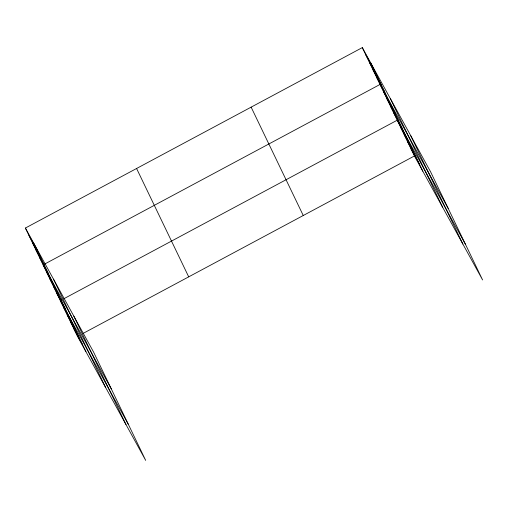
<?xml version="1.0" encoding="UTF-8"?>
<svg xmlns="http://www.w3.org/2000/svg" width="508" height="508" viewBox="0 0 508 508"><rect width="100%" height="100%" fill="white"/><g stroke="black" fill="none" stroke-linecap="round" stroke-linejoin="round"><path stroke-width="0.76" d="M25.4 228.041L93.567 352.031L145.688 460.394L77.521 336.398L25.4 228.041L362.312 47.606L430.479 171.602L482.6 279.959L414.433 155.969L362.312 47.606M61.703 299.898L60.319 300.641L128.486 424.637M63.773 298.787L397.231 120.206L465.398 244.202M83.045 333.439L414.433 155.969M365.855 54.978L374.225 70.199M369.405 62.344L377.768 77.565M372.948 69.71L381.311 84.931M376.491 77.083L384.861 92.304M448.202 208.445L380.035 84.449L43.123 264.878L111.29 388.874M383.476 91.599L391.839 106.82M386.912 98.755L395.281 113.976M390.354 105.905L398.723 121.126M393.795 113.055L402.165 128.276M400.672 127.362L409.042 142.583M404.114 134.512L412.483 149.733M407.556 141.662L415.919 156.883M410.991 148.812L419.36 164.033M28.943 235.407L37.313 250.628M32.487 242.773L40.856 257.994M36.03 250.146L44.399 265.366M39.573 257.512L47.943 272.733M46.558 272.034L54.928 287.255M50 279.184L58.369 294.405M53.442 286.334L61.805 301.555M56.877 293.484L65.246 308.705M63.76 307.791L72.13 323.012M67.196 314.941L75.565 330.162M70.637 322.091L79.007 337.312M74.079 329.248L82.448 344.468M410.75 135.706L462.864 244.069M390.417 98.723L442.531 207.08M370.681 62.827L422.802 171.19M251.13 107.15L303.251 215.506M136.582 168.497L188.703 276.854M73.831 316.141L125.952 424.498M53.499 279.152L105.62 387.515M33.769 243.262L85.884 351.619"/></g></svg>
